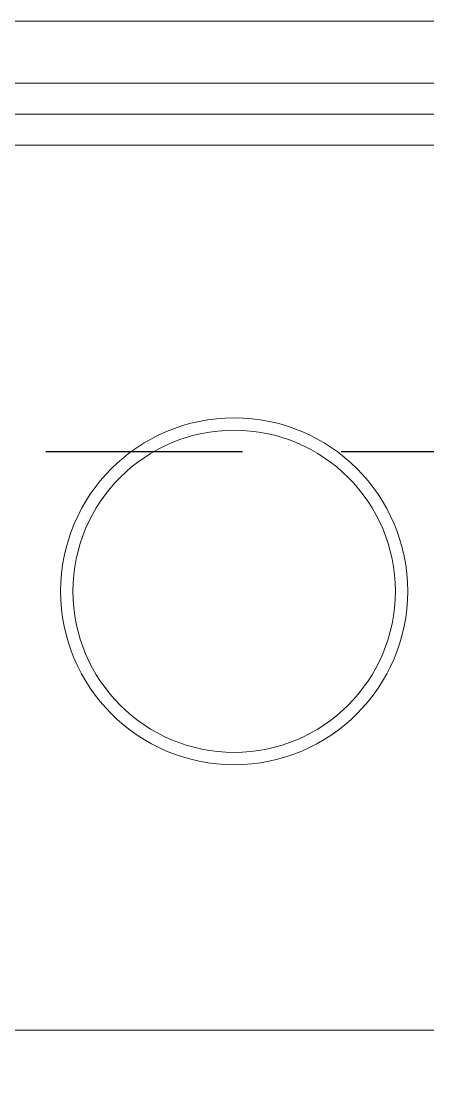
# Model space of a CAD drawing. Header units: inches. Extents: x -12418 to 57169, y -29325 to 19878.
# Drawn here: x 40722 to 41050, y -3608 to -2747 of the extents above; entities that cross this region are included whole.
import ezdxf

# ---------------------------------------------------------------- set-up
doc = ezdxf.new("R2010")
doc.units = ezdxf.units.IN
doc.header["$LTSCALE"] = 25
doc.header["$MEASUREMENT"] = 0
doc.linetypes.add('DASHDOT', pattern=[25.4, 12.7, -6.35, 0, -6.35])
doc.linetypes.add('HIDDEN', pattern=[9.525, 6.35, -3.175])
doc.layers.get('0').update_dxf_attribs({"color": 8})
for name, color, linetype, lineweight in [('00-Ground Floor$0$Aluminum', 251, 'Continuous', 5), ('00-Ground Floor$0$LOADING', 253, 'Continuous', 5), ('00-Ground Floor$0$Walls', 251, 'Continuous', 5), ('E-LITE-CLNG-CNDT', 6, 'DASHDOT', 35), ('E-POWR-FLOR-CNDT', 6, 'HIDDEN', 25)]:
    doc.layers.add(name, color=color, linetype=linetype, lineweight=lineweight)

# ---------------------------------------------------------------- blocks, each defined once
blk = doc.blocks.new('00-Ground Floor$0$WM00001-P')
at = {"layer": '00-Ground Floor$0$LOADING'}
for radius in [0.14, 0.13]:
    blk.add_circle((0, 0), radius, dxfattribs=at)
blk = doc.blocks.new('00-Ground Floor$0$GF21043-P')
at = {"color": 0}
blk.add_line((-0.8, 0), (0.8, 0), dxfattribs=at)
blk = doc.blocks.new('00-Ground Floor$0$A$C37be4daf')
at = {"layer": '00-Ground Floor$0$Aluminum'}
for p, q in [((1416.01, 598.24), (216.01, 598.24)), ((291.01, 573.24), (1341.01, 573.24)), ((1391.01, 548.24), (241.01, 548.24)), ((1416.01, 498.24), (216.01, 498.24))]:
    blk.add_line(p, q, dxfattribs=at)
blk = doc.blocks.new('00-Ground Floor')
at = {"layer": '00-Ground Floor$0$Walls'}
blk.add_line((37949.51, -2847.43, 0), (41699.05, -2847.43, 0), dxfattribs=at)
at = {"rotation": 180}
blk.add_blockref('00-Ground Floor$0$A$C37be4daf', (41610.23, -2249.19, 0), dxfattribs=at)
at = {"layer": '00-Ground Floor$0$LOADING', "extrusion": (-2.24019e-05, -2.3453e-18, -1), "xscale": -1000, "yscale": 1000, "zscale": 1000, "rotation": 179.9999999999996}
blk.add_blockref('00-Ground Floor$0$WM00001-P', (-40893.5, -3207.41, -0.89), dxfattribs=at)
at = {"layer": '00-Ground Floor$0$LOADING', "extrusion": (2.24019e-05, 2.34868e-18, 1), "xscale": 1000, "yscale": 1000, "zscale": 1000, "rotation": 180}
blk.add_blockref('00-Ground Floor$0$GF21043-P', (40732.72, -3561.62, 0.89), dxfattribs=at)

msp = doc.modelspace()

# ---------------------------------------------------------------- linework, layer by layer
at = {"layer": 'E-POWR-FLOR-CNDT'}
msp.add_lwpolyline([(41575.3, -3608.02), (41451.56, -3484.28), (41451.56, -3169.91, 0.414214), (41376.56, -3094.91), (39844.17, -3094.91), (39720.42, -2971.17)], format="xyb", dxfattribs=at)

# ---------------------------------------------------------------- block references
at = {"layer": 'E-LITE-CLNG-CNDT'}
msp.add_blockref('00-Ground Floor', (0, 0), dxfattribs=at)

doc.saveas('drawing.dxf')
